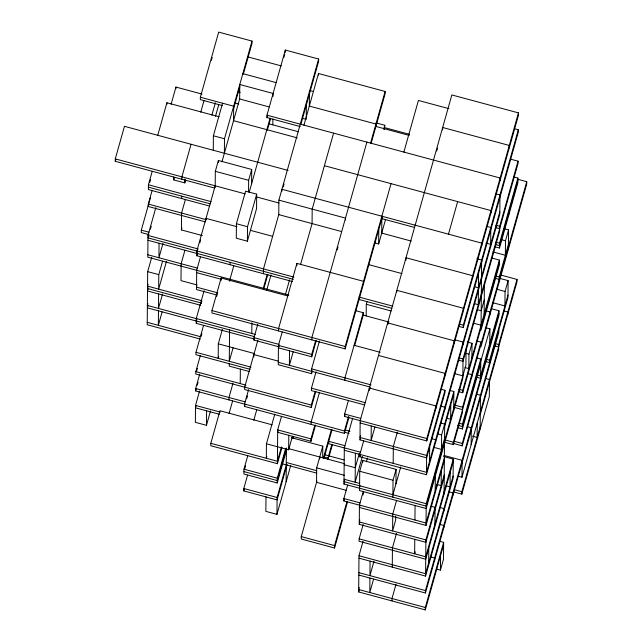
<?xml version="1.0" encoding="UTF-8"?>
<svg xmlns="http://www.w3.org/2000/svg" width="642" height="642" viewBox="0 0 642 642"><rect width="100%" height="100%" fill="white"/><g stroke="black" fill="none" stroke-linecap="round" stroke-linejoin="round"><path stroke-width="0.96" d="M214.701 188.098L115.263 161.294L115.279 158.887L124.452 126.322L288.089 170.419M150.477 197.592L141.312 230.157L141.288 232.565L149.008 234.651M151.729 257.281L147.684 271.654L147.219 324.756L200.32 339.064M155.821 207.671L147.997 235.445L147.812 257.169L288.9 295.095M152.05 190.658L148.27 204.068L148.254 206.483L205.352 221.867M152.218 171.35L148.438 184.76L148.398 189.583L209.308 206.002M158.47 310.848L158.341 325.333L162.121 311.924M158.614 293.956L158.494 308.433L162.538 294.068M162.562 261.238L158.783 274.64L158.662 289.125L166.479 261.35M159.064 243.262L158.935 257.747L162.98 243.382M166.912 104.341L166.92 102.736L219.058 116.78M185.61 180.009L184.808 182.882L173.701 179.888L173.725 176.991M175.932 88.676L175.94 87.063L202.013 94.093M202.366 235.582L181.429 229.94L181.582 213.04L185.353 199.638M181.71 198.563L181.726 196.147M181.879 179.254L181.895 176.839L191.067 144.273M184.808 182.882L184.84 179.014M199.566 391.05L195.521 405.423L195.377 422.316L206.475 425.309L210.52 410.944M245.132 404.275L195.65 390.938L195.666 388.522L199.71 374.158M200.4 355.347L195.818 371.63L195.794 374.037L245.027 387.311M203.53 325.502L195.987 352.314L195.962 354.729L250.203 369.351M254.288 339L196.235 323.351L196.275 318.528L204.1 290.754M292.407 281.525L196.829 255.765L196.869 250.942L215.206 185.811M243.35 74.135L251.977 43.487L252.001 41.08L218.689 32.1L200.36 97.231L200.336 99.638L222.22 105.537M206.026 219.989L206.034 218.376L236.93 226.706M206.475 425.309L206.604 410.824M272.112 424.803L219.973 410.752L210.809 443.317L210.785 445.733L277.4 463.684L281.982 447.402M287.752 295.954L221.137 278.002L211.964 310.559L211.948 312.975L345.171 348.879L382.383 216.715M213.272 150.26L213.393 135.775L222.565 103.21M215.19 187.424L215.327 171.334L218.384 160.476L251.696 169.456L251.568 183.933M218.368 162.41L218.384 160.476M222.357 329.45L218.312 343.823L218.192 358.3L218.729 356.39M221.113 280.41L221.137 278.002M224.371 153.253L224.499 138.768L252.001 41.08M228.953 399.91L228.977 397.502L233.022 383.13M229.266 363.709L229.25 366.125L249.602 371.606M229.563 329.916L229.29 361.294L233.062 347.884M229.997 280.835L230.005 279.23M230.133 264.745L230.157 262.329M236.417 223.729L236.288 238.206L247.387 241.199L256.559 208.634L256.68 194.157L245.581 191.164L236.417 223.729L247.515 226.722L247.387 241.199M240.228 383.595L240.349 369.11M287.062 464.455L277.087 499.893L243.775 490.913L243.799 488.498L247.571 475.088M247.74 455.78L243.968 469.19L243.928 474.021L277.232 482.993L286.669 449.472M349.023 417.083L344.441 433.366L244.514 406.434L244.538 404.019L248.582 389.654M257.899 340.196L244.682 387.126L244.666 389.534L311.282 407.493L315.864 391.211M248.534 191.894L248.639 180.306L251.696 169.456M251.792 333.487L251.881 322.87M253.831 356.976L253.855 354.561L277.986 361.061M279.077 346.84L253.975 340.075L253.999 337.66L257.771 324.258M263.445 273.725L263.485 268.894L278.853 214.3M300.255 126.57L266.952 117.59L266.976 115.183L285.305 50.052L318.617 59.032L318.592 61.439L300.793 124.652M265.981 496.9L265.86 511.377L276.959 514.37L290.714 465.53M274.808 414.106L266.446 443.799L266.318 458.276L266.863 456.366M272.81 124.853L272.858 119.059M273.059 96.364L273.083 93.475L239.779 84.495L239.651 98.98L269.15 106.925M318.617 59.032L278.885 200.135L278.764 214.621L341.568 231.545M276.959 514.37L277.103 497.478L286.276 464.912L286.42 448.02L277.256 480.577L243.944 471.605M277.232 482.993L277.272 478.17L285.634 448.477M277.4 463.684L277.697 429.891L281.469 416.481M282.207 332.002L278.435 345.412L278.267 364.72L311.571 373.7L312.381 370.827M278.564 330.927L278.58 328.519L296.917 263.389L363.532 281.34L363.508 283.756M281.926 191.212L281.942 189.286L481.789 243.141L481.765 245.557M285.289 52.467L285.305 50.052M286.123 481.805L286.252 467.328M266.446 443.799L288.651 449.777L288.78 435.3M289.518 350.821L289.39 365.298L293.161 351.888M296.893 265.804L296.917 263.389M316.907 481.051L301.267 536.6L301.25 539.015L334.554 547.995L347.499 502.02M306.25 118.377L306.37 104.863M309.316 106.556L309.428 94.005M312.068 223.601L312.197 209.115L333.583 133.135M278.219 430.389L277.673 432.307L310.985 441.279L311.001 438.871L314.781 425.461M311.129 424.386L311.153 421.971L319.507 392.286M311.282 407.493L311.298 405.078L315.078 391.668M316.033 371.903L311.45 388.177L311.426 390.593L364.528 404.901M311.571 373.7L311.619 368.869L319.435 341.095M278.949 345.91L278.411 347.828L311.723 356.8L311.739 354.392L315.519 340.982M311.868 339.907L311.892 337.491L366.895 142.107M318.472 75.122L318.488 73.509L385.104 91.461L385.08 93.876L371.06 143.68M291.38 437.675L322.782 446.142L316.675 467.849L316.546 482.327L346.046 490.279M319.716 458.926L319.732 456.992M322.685 457.722L322.782 446.142M334.554 547.995L334.578 545.58L346.977 501.522M345.484 220.021L345.5 218.095L278.885 200.135M360.026 505.31L343.847 500.945L343.871 498.537L347.643 485.127M466.044 350.516L465.915 365.001L426.192 506.113L343.992 484.052L344.313 447.843L352.667 418.159M344.441 433.366L344.457 430.951L348.502 416.586M360.146 422.99L426.761 440.942L426.786 438.526L344.585 416.465L344.61 414.05L348.381 400.648M344.898 380.265L344.923 377.849L363.26 312.718L355.644 310.672M345.171 348.879L345.195 346.471L391.034 183.652M355.395 453.252L355.138 482.214L362.417 456.358M443.622 544.769L425.285 609.9L358.669 591.948L358.99 555.739L363.035 541.375M363.179 524.482L359.135 538.847L359.119 541.262L425.726 559.214L453.228 461.518M444.208 477.191L425.879 542.313L359.263 524.362L359.432 505.053L363.203 491.644M395.962 483.867L396.09 469.382L362.778 460.41L359.729 471.26L359.56 490.568L426.176 508.52L462.842 378.266L463.01 358.958L518.014 163.574L518.038 161.166L510.422 159.112M496.114 193.868L499.974 194.911L499.805 214.219L426.465 474.735L359.849 456.775L359.873 454.367L363.645 440.958M441.166 389.269L444.97 390.296L444.946 392.711L426.617 457.834L360.002 439.882L360.17 420.574L451.84 94.936L518.455 112.888L518.439 115.303L426.761 440.942M363.26 312.718L363.236 315.134L354.609 345.781M362.762 462.336L362.778 460.41M366.189 315.864L366.293 304.276L367.055 301.563M369.319 389.622L369.335 388.009L435.95 405.961L435.926 408.376M369.92 578.041L369.8 592.526L373.572 579.116M370.073 561.148L369.944 575.633L373.989 561.26M371.253 425.975L371.124 440.46L374.896 427.05M375.915 126.442L375.931 124.026L309.324 106.074M374.856 242.941L378.66 243.968L378.788 229.483M381.717 233.11L381.862 216.218M384.245 129.588L384.807 125.254L376.116 122.919M391.981 600.92L391.997 598.513L396.042 584.14M392.278 567.135L392.447 547.819L396.491 533.454M392.888 497.133L393.032 480.24L396.09 469.382M393.177 463.339L393.329 446.447L397.374 432.082M396.82 291.925L396.836 290.32L463.452 308.272L463.428 310.688M395.681 516.208L395.649 520.068L392.591 530.926L392.735 514.033L396.515 500.624M405.985 260.171L406.009 257.755L472.616 275.707L472.6 278.122M414.772 539.32L414.652 553.805L415.189 551.887M414.941 520.012L415.069 505.535M425.285 609.9L425.309 607.484L443.646 542.362L439.834 541.334M358.822 575.047L425.437 593.007L425.453 590.592L507.958 297.519L508.111 280.618L499.548 278.315M358.966 558.155L425.582 576.107L425.895 539.906L444.232 474.775M359.953 505.551L359.408 507.469L426.023 525.421L426.216 503.697L444.545 438.566M426.465 474.735L426.633 455.419L444.97 390.296M428.655 562.841L428.784 548.356M429.546 461.462L429.667 446.984M434.602 560.442L434.626 558.026L430.758 556.983M434.915 524.233L435.067 507.341L431.207 506.297M435.212 490.44L435.356 473.547M435.637 442.169L435.653 439.754L431.793 438.711M442.651 129.917L442.675 127.501L509.291 145.453L509.267 147.869M436.632 569.085L440.436 570.112L440.564 555.627M441.303 471.148L441.174 485.633L436.416 484.349M449.978 390.48L453.846 391.524L441.616 434.939L441.495 449.424L433.88 447.37M443.646 542.362L443.494 559.254L440.436 570.112M443.766 527.876L443.791 525.461L439.931 524.426M443.919 510.984L443.935 508.568L440.075 507.525M444.063 494.083L444.673 424.089L440.813 423.046M444.802 409.604L444.826 407.188L440.958 406.153M445.099 375.811L445.115 373.395L378.507 355.443M450.178 472.376L450.05 486.861L446.246 485.833M450.764 404.789L450.636 419.274L446.832 418.247M452.939 495.311L452.955 492.896L449.095 491.86M443.598 456.502L453.252 459.11L453.083 478.418L425.582 576.107M444.689 442.282L453.38 444.625L453.396 442.21L526.737 181.702L518.174 179.391M453.677 410.832L453.846 391.524M454.263 343.245L454.287 340.838L387.672 322.878M453.268 491.82L461.831 494.123L461.855 491.716L480.184 426.585M458.276 476.236L461.975 477.231L462.128 460.338L443.782 455.395M452.738 443.285L462.248 445.853L462.272 443.437L498.938 313.184M458.54 427.917L462.401 428.96L462.441 424.129L480.778 358.998L476.966 357.979M477.062 341.062L480.922 342.106L462.585 407.237L462.545 412.06L453.38 444.625M458.91 391.724L462.713 392.752L462.738 390.336L499.404 260.082L491.796 258.028M463.139 344.473L463.155 342.066L454.592 339.754M458.524 326.297L463.283 327.58L463.307 325.165L518.311 129.788L514.499 128.761M467.272 342.009L472.031 343.293L468.973 354.143L468.845 368.628L465.041 367.601M471.148 444.665L471.292 427.773L467.432 426.729M471.565 396.395L471.589 393.979M471.734 377.087L471.758 374.671L467.898 373.628M471.902 357.771L472.031 343.293M477.255 422.958L477.126 437.443L472.376 436.159M478.418 290.2L478.29 304.685L474.486 303.658M478.563 273.307L478.434 287.793L474.631 286.765M480.168 429L480.457 395.207L476.597 394.164M480.585 380.722L480.778 358.998M480.922 342.106L480.882 346.937L526.721 184.118L526.737 181.702M484.124 314.355L484.381 285.393M507.983 295.103L489.645 360.234L489.629 362.642L485.817 361.615M489.774 345.749L489.918 328.848L485.296 327.605M490.047 314.371L490.071 311.956L486.211 310.913M490.64 246.785L490.809 227.477L486.949 226.433M490.929 212.992L490.953 210.576L324.419 165.7M500.591 275.009L517.003 279.439L498.665 344.561L498.625 349.392L480.288 414.515M498.794 330.076L498.77 332.492L425.437 593.007M491.242 308.69L498.962 310.768L498.922 315.599L462.248 445.853M499.219 281.806L499.259 276.975L508.424 244.417M499.404 260.082L499.364 264.913L481.027 330.036L481.636 260.042L476.878 258.758M494.685 246.713L499.508 248.013L499.556 243.19L517.885 178.059L514.082 177.031M518.038 161.166L499.701 226.289L499.661 231.12L462.986 361.374L458.228 360.09M500.102 180.426L500.118 178.019L266.976 115.183M508.111 280.618L505.053 291.476L504.925 305.961L492.558 302.623M504.748 228.905L508.552 229.932L505.495 240.79L505.366 255.267L493 251.937M507.814 314.411L507.838 311.996L503.97 310.961M508.384 249.24L508.552 229.932M508.681 215.447L508.697 213.04M517.003 279.439L516.979 281.846L461.975 477.231M517.885 178.059L517.845 182.89L499.508 248.013M518.311 129.788L518.287 132.196L463.283 327.58M115.263 161.294L115.801 159.385M157.755 135.293L166.92 102.736M171.093 104.309L175.94 87.063M149.771 182.384L150.581 179.511M148.519 235.943L147.981 237.861L197.214 251.126M150.405 229.242L151.215 226.369M173.701 179.888L174.239 177.97M148.093 284.221L147.556 286.131L201.62 300.705M211.395 60.372L212.197 57.499M148.077 286.629L147.54 288.547L201.596 303.12M148.053 289.044L147.516 290.962L200.617 305.271M200.745 112.206L203.987 100.714M147.925 303.53L147.387 305.44L196.629 318.713M147.909 305.937L147.371 307.855L196.604 321.128M211.852 115.199L215.359 102.752M181.429 229.94L181.943 228.127M215.503 116.274L218.737 104.782M184.912 250.324L181.14 263.734L180.988 280.626L197.166 284.984M233.64 108.618L239.843 86.59M221.947 161.872L239.739 98.659M197.383 251.439L196.845 253.357L293.394 279.374M199.814 242.82L200.625 239.947M196.829 255.765L197.367 253.855M200.473 256.84L196.701 270.25L196.532 289.558L216.803 295.023M196.797 319.026L196.259 320.936L254.304 336.585M201.115 303.698L201.917 300.825M196.235 323.351L196.773 321.433M201.082 336.536L201.893 333.663M216.531 296.692L217.341 293.819M266.952 117.59L267.489 115.68M283.941 57.258L284.743 54.385M196.604 371.164L197.415 368.291M249.273 192.078L270.081 118.168M267.361 130.157L270.603 118.666M195.65 390.938L196.187 389.02M197.263 385.192L198.073 382.319M229.467 281.14L233.784 265.82M196.043 405.921L195.497 407.83L219.291 414.242M247.515 226.722L256.68 194.157M283.274 186.91L284.077 184.037M303.931 125.23L318.488 73.509M263.316 288.202L267.088 274.792M263.83 288.699L267.875 274.335M229.098 413.44L232.605 400.985M266.695 290.232L271.004 274.912M253.975 340.075L254.521 338.165M244.514 406.434L245.059 404.516M246.672 398.77L247.483 395.897M285.521 294.188L289.566 279.824M253.799 420.229L256.768 409.692M300.568 264.464L312.156 223.28M244.754 468.732L245.565 465.859M243.775 490.913L244.321 488.995M281.469 446.904L277.424 461.269L210.809 443.317M337.21 249.874L338.021 247.001M370.538 143.182L385.104 91.461M311.723 356.8L316.305 340.517M288.651 449.777L292.423 436.375M293.033 438.558L293.579 436.64M383.731 129.09L384.807 125.254M310.985 441.279L315.567 425.004M403.85 152.162L418.407 100.441L448.862 108.65M378.66 243.968L385.489 219.7M323.375 458.067L331.465 429.337M323.897 458.565L331.986 429.835M327.54 459.64L331.858 444.312M329.137 456.31L332.379 444.81M344.585 416.465L345.123 414.547M369.319 390.424L370.121 387.551M387.92 324.338L388.731 321.465M436.721 150.982L437.531 148.109M344.553 479.718L344.016 481.636L360.194 485.994M343.992 484.052L344.537 482.134M360.563 435.557L360.018 437.467L426.633 455.419M360.002 439.882L360.539 437.964M343.847 500.945L344.385 499.035M359.311 453.364L355.267 467.737L344.16 464.744M359.849 456.775L360.395 454.865M366.341 461.799L367.417 457.971M362.915 495.014L363.725 492.141M359.825 520.036L359.287 521.946L425.895 539.906M359.263 524.362L359.801 522.444M448.477 234.169L457.65 201.604M359.231 587.615L358.693 589.533L425.309 607.484M358.669 591.948L359.215 590.03M392.904 494.717L400.728 466.943M426.786 438.526L518.455 112.888M499.829 211.812L426.489 472.319L359.873 454.367M444.657 426.497L453.822 393.939M484.253 299.87L481.195 310.728L477.391 309.701M517.869 180.474L499.532 245.597L495.672 244.562M444.376 457.882L426.047 523.005L359.432 505.053M462.713 392.752L499.388 262.498M426.023 525.421L444.36 460.29M453.252 459.11L425.75 556.799L359.135 538.847M489.918 328.848L462.417 426.545L457.594 425.245M462.401 428.96L480.738 363.829M498.962 310.768L480.625 375.899L476.926 374.904M453.108 476.003L425.606 573.691L358.99 555.739M461.831 494.123L489.332 396.435L489.477 379.542L485.617 378.499M247.507 56.801L281.3 65.909M309.629 90.482L313.489 91.517M242.828 73.637L276.14 82.617M384.783 127.67L409.532 134.339M375.434 126.314L409.219 135.422M238.318 91.782L240.252 92.296M302.438 118.321L306.242 119.348M234.836 102.937L238.696 103.98M200.36 97.231L233.664 106.203L233.536 120.688L297.254 137.861M269.006 123.826L298.506 131.77M213.393 135.775L224.499 138.768M495.897 225.262L499.701 226.289M495.873 227.677L499.677 228.704M501.691 239.763L505.495 240.79M495.744 242.162L499.556 243.19M486.034 243.125L490.657 244.369M215.327 171.334L248.639 180.306M381.846 218.625L414.668 227.477M115.279 158.887L245.132 193.876M256.72 197.006L278.925 202.984M381.236 232.982L411.217 241.063M496.362 276.196L499.259 276.975M148.438 184.76L211.194 201.668M495.375 278.355L499.235 279.39M148.422 187.167L210.279 203.843M496.491 289.165L505.053 291.476M250.444 230.35L272.649 236.328M148.27 204.068L206.323 219.708M369.174 264.761L401.996 273.612M141.312 230.157L149.032 232.235M147.997 235.445L198.201 248.976M473.459 323.159L481.075 325.213M196.869 250.942L293.932 277.103M359.038 297.069L392.832 306.17M459.495 324.138L463.307 325.165M147.957 240.268L197.19 253.542M359.014 299.477L391.845 308.329M366.293 304.276L391.034 310.945M495.768 343.783L498.665 344.561M494.789 345.934L498.649 346.977M147.829 254.754L197.319 268.091M362.754 315.005L388.819 322.027M196.677 272.665L221.418 279.334M466.116 353.373L468.973 354.143M485.842 359.207L489.645 360.234M147.684 271.654L158.783 274.64M196.556 287.151L217.79 292.872M459.207 357.931L463.01 358.958M476.749 377.271L480.609 378.315M354.087 345.284L380.152 352.306M454.175 373.516L462.866 375.859M211.964 310.559L345.195 346.471M196.275 318.528L255.492 334.482M458.926 389.309L462.738 390.336M253.999 337.66L279.101 344.425M278.435 345.412L311.739 354.392M454.865 405.15L462.585 407.237M147.243 322.34L200.336 336.649M311.619 368.869L370.988 384.871M218.312 343.823L254.16 353.477M453.878 407.309L462.569 409.644M278.283 362.305L370.001 387.03M195.987 352.314L251.014 367.152M459.584 423.359L462.441 424.129M311.45 388.177L365.507 402.751M437.812 433.912L441.616 434.939M195.818 371.63L246.014 385.16M454.656 441.391L462.272 443.437M445.676 440.131L453.396 442.21M244.682 387.126L311.298 405.078M344.61 414.05L360.788 418.415M195.666 388.522L245.156 401.86M345.123 429.963L349.954 431.263M244.538 404.019L344.457 430.951M344.136 432.122L348.967 433.422M195.521 405.423L220.262 412.084M344.931 445.684L328.752 441.327L328.728 443.742L344.906 448.1M277.697 429.891L311.001 438.871M344.313 447.843L360.491 452.209M344.289 450.259L360.467 454.616M324.82 454.785L344.072 459.969M454.239 489.661L461.855 491.716M323.841 456.935L328.6 458.219M288.322 448.533L344.473 463.66M359.729 471.26L393.032 480.24M316.675 467.849L344.272 475.289M286.292 462.497L316.747 470.706M344.04 479.221L359.488 483.386M282.472 463.885L316.731 473.122M359.6 485.745L426.216 503.697M243.968 469.19L277.272 478.17M343.871 498.537L360.05 502.895M243.799 488.498L277.103 497.478M301.267 536.6L334.578 545.58M358.838 572.64L425.453 590.592"/></g></svg>
